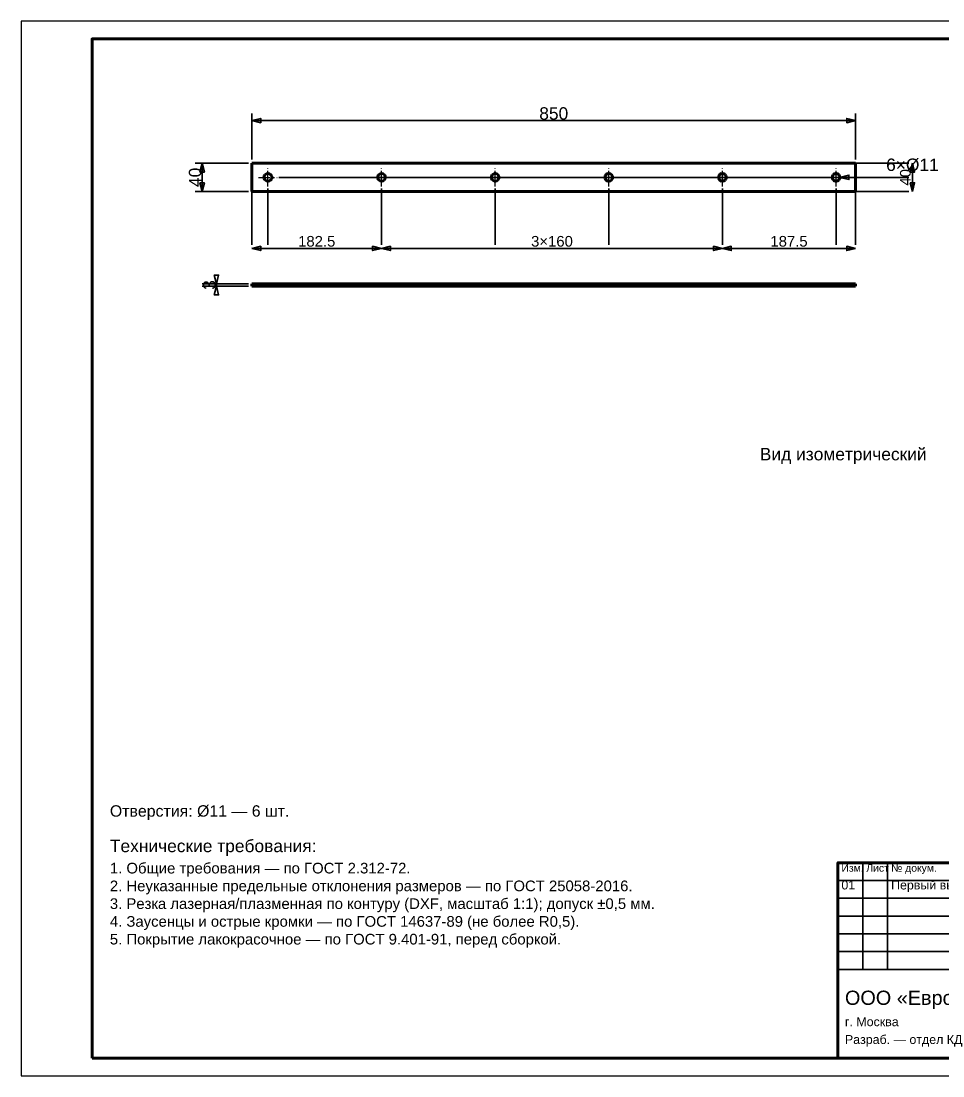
# Model space of a CAD drawing. Header units: millimetres. Extents: x 0 to 420, y 0 to 297.
# Drawn here: x 0 to 259.6, y 0 to 297 of the extents above; entities that cross this region are included whole.
import ezdxf
from ezdxf.enums import TextEntityAlignment as Align

# ---------------------------------------------------------------- set-up
doc = ezdxf.new("R2010")
doc.units = ezdxf.units.MM
doc.linetypes.add('CENTER', pattern=[5.08, 3.175, -0.635, 0.635, -0.635])
doc.linetypes.add('DASHED', pattern=[1.524, 1.27, -0.254])
doc.styles.add('GOST', font='Arial')

msp = doc.modelspace()

# ---------------------------------------------------------------- linework, layer by layer
at = {"color": 7, "lineweight": 35}
for p, q in [((65, 258), (65, 271)), ((235, 258), (235, 271)), ((65, 269), (235, 269)), ((64, 257), (49, 257)), ((51, 249), (51, 257)), ((235, 257), (250, 257)), ((250, 257), (249, 257)), ((251, 249), (251, 257)), ((72.6, 253), (250, 253)), ((104.6, 253), (250, 253)), ((136.6, 253), (250, 253)), ((168.6, 253), (250, 253)), ((200.6, 253), (250, 253)), ((230.6, 253), (242.6, 253)), ((232.6, 253), (250, 253)), ((242.6, 253), (247.6, 253)), ((69.5, 249.9), (69.5, 234)), ((101.5, 249.9), (101.5, 234)), ((133.5, 249.9), (133.5, 234)), ((165.5, 249.9), (165.5, 234)), ((197.5, 249.9), (197.5, 234)), ((229.5, 249.9), (229.5, 234)), ((64, 249), (49, 249)), ((65, 249), (65, 234)), ((235, 249), (235, 234)), ((235, 249), (250, 249)), ((250, 249), (249, 249)), ((65, 234), (65, 235)), ((101.5, 234), (101.5, 235)), ((101.5, 234), (101.5, 235)), ((197.5, 234), (197.5, 235)), ((197.5, 234), (197.5, 235)), ((235, 234), (235, 235)), ((65, 233), (101.5, 233)), ((101.5, 233), (197.5, 233)), ((197.5, 233), (235, 233)), ((64, 223), (51, 223)), ((55, 222.4), (55, 223)), ((64, 222.4), (51, 222.4)), ((237, 30), (237, 60)), ((244, 30), (244, 60)), ((230, 55), (278, 55)), ((230, 50), (278, 50)), ((230, 45), (278, 45)), ((230, 40), (278, 40)), ((230, 35), (278, 35)), ((230, 30), (278, 30))]:
    msp.add_line(p, q, dxfattribs=at)
at = {"color": 1, "lineweight": 70}
for p, q in [((65, 257), (65, 249)), ((65, 257), (235, 257)), ((235, 249), (235, 257)), ((68.46, 253.36), (68.4, 253)), ((68.4, 253), (68.46, 252.64)), ((68.63, 253.68), (68.46, 253.36)), ((68.46, 252.64), (68.63, 252.32)), ((68.9, 253.92), (68.63, 253.68)), ((69.23, 254.07), (68.9, 253.92)), ((69.59, 254.1), (69.23, 254.07)), ((69.94, 254.01), (69.59, 254.1)), ((70.25, 253.81), (69.94, 254.01)), ((70.47, 253.52), (70.25, 253.81)), ((70.25, 252.19), (70.47, 252.48)), ((70.58, 253.18), (70.47, 253.52)), ((70.47, 252.48), (70.58, 252.82)), ((70.58, 252.82), (70.58, 253.18)), ((100.46, 253.36), (100.4, 253)), ((100.4, 253), (100.46, 252.64)), ((100.63, 253.68), (100.46, 253.36)), ((100.46, 252.64), (100.63, 252.32)), ((100.9, 253.92), (100.63, 253.68)), ((101.23, 254.07), (100.9, 253.92)), ((101.59, 254.1), (101.23, 254.07)), ((101.94, 254.01), (101.59, 254.1)), ((102.25, 253.81), (101.94, 254.01)), ((102.47, 253.52), (102.25, 253.81)), ((102.25, 252.19), (102.47, 252.48)), ((102.58, 253.18), (102.47, 253.52)), ((102.47, 252.48), (102.58, 252.82)), ((102.58, 252.82), (102.58, 253.18)), ((132.46, 253.36), (132.4, 253)), ((132.4, 253), (132.46, 252.64)), ((132.63, 253.68), (132.46, 253.36)), ((132.46, 252.64), (132.63, 252.32)), ((132.9, 253.92), (132.63, 253.68)), ((133.23, 254.07), (132.9, 253.92)), ((133.59, 254.1), (133.23, 254.07)), ((133.94, 254.01), (133.59, 254.1)), ((134.25, 253.81), (133.94, 254.01)), ((134.47, 253.52), (134.25, 253.81)), ((134.25, 252.19), (134.47, 252.48)), ((134.58, 253.18), (134.47, 253.52)), ((134.47, 252.48), (134.58, 252.82)), ((134.58, 252.82), (134.58, 253.18)), ((164.46, 253.36), (164.4, 253)), ((164.4, 253), (164.46, 252.64)), ((164.63, 253.68), (164.46, 253.36)), ((164.46, 252.64), (164.63, 252.32)), ((164.9, 253.92), (164.63, 253.68)), ((165.23, 254.07), (164.9, 253.92)), ((165.59, 254.1), (165.23, 254.07)), ((165.94, 254.01), (165.59, 254.1)), ((166.25, 253.81), (165.94, 254.01)), ((166.47, 253.52), (166.25, 253.81)), ((166.25, 252.19), (166.47, 252.48)), ((166.58, 253.18), (166.47, 253.52)), ((166.47, 252.48), (166.58, 252.82)), ((166.58, 252.82), (166.58, 253.18)), ((196.46, 253.36), (196.4, 253)), ((196.4, 253), (196.46, 252.64)), ((196.63, 253.68), (196.46, 253.36)), ((196.46, 252.64), (196.63, 252.32)), ((196.9, 253.92), (196.63, 253.68)), ((197.23, 254.07), (196.9, 253.92)), ((197.59, 254.1), (197.23, 254.07)), ((197.94, 254.01), (197.59, 254.1)), ((198.25, 253.81), (197.94, 254.01)), ((198.47, 253.52), (198.25, 253.81)), ((198.25, 252.19), (198.47, 252.48)), ((198.58, 253.18), (198.47, 253.52)), ((198.47, 252.48), (198.58, 252.82)), ((198.58, 252.82), (198.58, 253.18)), ((228.46, 253.36), (228.4, 253)), ((228.4, 253), (228.46, 252.64)), ((228.63, 253.68), (228.46, 253.36)), ((228.46, 252.64), (228.63, 252.32)), ((228.9, 253.92), (228.63, 253.68)), ((229.23, 254.07), (228.9, 253.92)), ((229.59, 254.1), (229.23, 254.07)), ((229.94, 254.01), (229.59, 254.1)), ((230.25, 253.81), (229.94, 254.01)), ((230.47, 253.52), (230.25, 253.81)), ((230.25, 252.19), (230.47, 252.48)), ((230.58, 253.18), (230.47, 253.52)), ((230.47, 252.48), (230.58, 252.82)), ((230.58, 252.82), (230.58, 253.18)), ((68.63, 252.32), (68.9, 252.08)), ((68.9, 252.08), (69.23, 251.93)), ((69.23, 251.93), (69.59, 251.9)), ((69.59, 251.9), (69.94, 251.99)), ((69.94, 251.99), (70.25, 252.19)), ((100.63, 252.32), (100.9, 252.08)), ((100.9, 252.08), (101.23, 251.93)), ((101.23, 251.93), (101.59, 251.9)), ((101.59, 251.9), (101.94, 251.99)), ((101.94, 251.99), (102.25, 252.19)), ((132.63, 252.32), (132.9, 252.08)), ((132.9, 252.08), (133.23, 251.93)), ((133.23, 251.93), (133.59, 251.9)), ((133.59, 251.9), (133.94, 251.99)), ((133.94, 251.99), (134.25, 252.19)), ((164.63, 252.32), (164.9, 252.08)), ((164.9, 252.08), (165.23, 251.93)), ((165.23, 251.93), (165.59, 251.9)), ((165.59, 251.9), (165.94, 251.99)), ((165.94, 251.99), (166.25, 252.19)), ((196.63, 252.32), (196.9, 252.08)), ((196.9, 252.08), (197.23, 251.93)), ((197.23, 251.93), (197.59, 251.9)), ((197.59, 251.9), (197.94, 251.99)), ((197.94, 251.99), (198.25, 252.19)), ((228.63, 252.32), (228.9, 252.08)), ((228.9, 252.08), (229.23, 251.93)), ((229.23, 251.93), (229.59, 251.9)), ((229.59, 251.9), (229.94, 251.99)), ((229.94, 251.99), (230.25, 252.19)), ((235, 249), (65, 249)), ((65, 223), (65, 222.4)), ((235, 223), (65, 223)), ((235, 222.4), (235, 223)), ((235, 222.4), (65, 222.4))]:
    msp.add_line(p, q, dxfattribs=at)
at = {"color": 5, "linetype": 'DASHED', "lineweight": 35}
for p, q in [((65, 249), (65, 257)), ((65, 257), (235, 257)), ((235, 257), (235, 249)), ((68.4, 253), (68.46, 253.36)), ((68.46, 252.64), (68.4, 253)), ((68.46, 253.36), (68.63, 253.68)), ((68.63, 252.32), (68.46, 252.64)), ((68.63, 253.68), (68.9, 253.92)), ((68.9, 253.92), (69.23, 254.07)), ((69.23, 254.07), (69.59, 254.1)), ((69.59, 254.1), (69.94, 254.01)), ((69.94, 254.01), (70.25, 253.81)), ((70.25, 253.81), (70.47, 253.52)), ((70.47, 252.48), (70.25, 252.19)), ((70.47, 253.52), (70.58, 253.18)), ((70.58, 252.82), (70.47, 252.48)), ((70.58, 253.18), (70.58, 252.82)), ((100.4, 253), (100.46, 253.36)), ((100.46, 252.64), (100.4, 253)), ((100.46, 253.36), (100.63, 253.68)), ((100.63, 252.32), (100.46, 252.64)), ((100.63, 253.68), (100.9, 253.92)), ((100.9, 253.92), (101.23, 254.07)), ((101.23, 254.07), (101.59, 254.1)), ((101.59, 254.1), (101.94, 254.01)), ((101.94, 254.01), (102.25, 253.81)), ((102.25, 253.81), (102.47, 253.52)), ((102.47, 252.48), (102.25, 252.19)), ((102.47, 253.52), (102.58, 253.18)), ((102.58, 252.82), (102.47, 252.48)), ((102.58, 253.18), (102.58, 252.82)), ((132.4, 253), (132.46, 253.36)), ((132.46, 252.64), (132.4, 253)), ((132.46, 253.36), (132.63, 253.68)), ((132.63, 252.32), (132.46, 252.64)), ((132.63, 253.68), (132.9, 253.92)), ((132.9, 253.92), (133.23, 254.07)), ((133.23, 254.07), (133.59, 254.1)), ((133.59, 254.1), (133.94, 254.01)), ((133.94, 254.01), (134.25, 253.81)), ((134.25, 253.81), (134.47, 253.52)), ((134.47, 252.48), (134.25, 252.19)), ((134.47, 253.52), (134.58, 253.18)), ((134.58, 252.82), (134.47, 252.48)), ((134.58, 253.18), (134.58, 252.82)), ((164.4, 253), (164.46, 253.36)), ((164.46, 252.64), (164.4, 253)), ((164.46, 253.36), (164.63, 253.68)), ((164.63, 252.32), (164.46, 252.64)), ((164.63, 253.68), (164.9, 253.92)), ((164.9, 253.92), (165.23, 254.07)), ((165.23, 254.07), (165.59, 254.1)), ((165.59, 254.1), (165.94, 254.01)), ((165.94, 254.01), (166.25, 253.81)), ((166.25, 253.81), (166.47, 253.52)), ((166.47, 252.48), (166.25, 252.19)), ((166.47, 253.52), (166.58, 253.18)), ((166.58, 252.82), (166.47, 252.48)), ((166.58, 253.18), (166.58, 252.82)), ((196.4, 253), (196.46, 253.36)), ((196.46, 252.64), (196.4, 253)), ((196.46, 253.36), (196.63, 253.68)), ((196.63, 252.32), (196.46, 252.64)), ((196.63, 253.68), (196.9, 253.92)), ((196.9, 253.92), (197.23, 254.07)), ((197.23, 254.07), (197.59, 254.1)), ((197.59, 254.1), (197.94, 254.01)), ((197.94, 254.01), (198.25, 253.81)), ((198.25, 253.81), (198.47, 253.52)), ((198.47, 252.48), (198.25, 252.19)), ((198.47, 253.52), (198.58, 253.18)), ((198.58, 252.82), (198.47, 252.48)), ((198.58, 253.18), (198.58, 252.82)), ((228.4, 253), (228.46, 253.36)), ((228.46, 252.64), (228.4, 253)), ((228.46, 253.36), (228.63, 253.68)), ((228.63, 252.32), (228.46, 252.64)), ((228.63, 253.68), (228.9, 253.92)), ((228.9, 253.92), (229.23, 254.07)), ((229.23, 254.07), (229.59, 254.1)), ((229.59, 254.1), (229.94, 254.01)), ((229.94, 254.01), (230.25, 253.81)), ((230.25, 253.81), (230.47, 253.52)), ((230.47, 252.48), (230.25, 252.19)), ((230.47, 253.52), (230.58, 253.18)), ((230.58, 252.82), (230.47, 252.48)), ((230.58, 253.18), (230.58, 252.82)), ((68.9, 252.08), (68.63, 252.32)), ((69.23, 251.93), (68.9, 252.08)), ((69.59, 251.9), (69.23, 251.93)), ((69.94, 251.99), (69.59, 251.9)), ((70.25, 252.19), (69.94, 251.99)), ((100.9, 252.08), (100.63, 252.32)), ((101.23, 251.93), (100.9, 252.08)), ((101.59, 251.9), (101.23, 251.93)), ((101.94, 251.99), (101.59, 251.9)), ((102.25, 252.19), (101.94, 251.99)), ((132.9, 252.08), (132.63, 252.32)), ((133.23, 251.93), (132.9, 252.08)), ((133.59, 251.9), (133.23, 251.93)), ((133.94, 251.99), (133.59, 251.9)), ((134.25, 252.19), (133.94, 251.99)), ((164.9, 252.08), (164.63, 252.32)), ((165.23, 251.93), (164.9, 252.08)), ((165.59, 251.9), (165.23, 251.93)), ((165.94, 251.99), (165.59, 251.9)), ((166.25, 252.19), (165.94, 251.99)), ((196.9, 252.08), (196.63, 252.32)), ((197.23, 251.93), (196.9, 252.08)), ((197.59, 251.9), (197.23, 251.93)), ((197.94, 251.99), (197.59, 251.9)), ((198.25, 252.19), (197.94, 251.99)), ((228.9, 252.08), (228.63, 252.32)), ((229.23, 251.93), (228.9, 252.08)), ((229.59, 251.9), (229.23, 251.93)), ((229.94, 251.99), (229.59, 251.9)), ((230.25, 252.19), (229.94, 251.99)), ((65, 249), (235, 249)), ((65, 223), (235, 223)), ((65, 222.4), (65, 223)), ((69.43, 223), (69.4, 223)), ((69.4, 223), (69.43, 223)), ((69.51, 223), (69.43, 223)), ((69.43, 223), (69.51, 223)), ((69.64, 223), (69.51, 223)), ((69.51, 223), (69.64, 223)), ((69.81, 223), (69.64, 223)), ((69.64, 223), (69.81, 223)), ((70.02, 223), (69.81, 223)), ((69.81, 223), (70.02, 223)), ((70.26, 223), (70.02, 223)), ((70.02, 223), (70.26, 223)), ((70.5, 223), (70.26, 223)), ((70.26, 223), (70.5, 223)), ((70.74, 223), (70.5, 223)), ((70.5, 223), (70.74, 223)), ((70.98, 223), (70.74, 223)), ((70.74, 223), (70.98, 223)), ((71.19, 223), (70.98, 223)), ((70.98, 223), (71.19, 223)), ((71.36, 223), (71.19, 223)), ((71.19, 223), (71.36, 223)), ((71.49, 223), (71.36, 223)), ((71.36, 223), (71.49, 223)), ((71.57, 223), (71.49, 223)), ((71.49, 223), (71.57, 223)), ((71.6, 223), (71.57, 223)), ((71.57, 223), (71.6, 223)), ((71.6, 222.4), (71.6, 223)), ((101.43, 223), (101.4, 223)), ((101.4, 223), (101.43, 223)), ((101.51, 223), (101.43, 223)), ((101.43, 223), (101.51, 223)), ((101.64, 223), (101.51, 223)), ((101.51, 223), (101.64, 223)), ((101.81, 223), (101.64, 223)), ((101.64, 223), (101.81, 223)), ((102.02, 223), (101.81, 223)), ((101.81, 223), (102.02, 223)), ((102.26, 223), (102.02, 223)), ((102.02, 223), (102.26, 223)), ((102.5, 223), (102.26, 223)), ((102.26, 223), (102.5, 223)), ((102.74, 223), (102.5, 223)), ((102.5, 223), (102.74, 223)), ((102.98, 223), (102.74, 223)), ((102.74, 223), (102.98, 223)), ((103.19, 223), (102.98, 223)), ((102.98, 223), (103.19, 223)), ((103.36, 223), (103.19, 223)), ((103.19, 223), (103.36, 223)), ((103.49, 223), (103.36, 223)), ((103.36, 223), (103.49, 223)), ((103.57, 223), (103.49, 223)), ((103.49, 223), (103.57, 223)), ((103.6, 223), (103.57, 223)), ((103.57, 223), (103.6, 223)), ((103.6, 222.4), (103.6, 223)), ((133.43, 223), (133.4, 223)), ((133.4, 223), (133.43, 223)), ((133.51, 223), (133.43, 223)), ((133.43, 223), (133.51, 223)), ((133.64, 223), (133.51, 223)), ((133.51, 223), (133.64, 223)), ((133.81, 223), (133.64, 223)), ((133.64, 223), (133.81, 223)), ((134.02, 223), (133.81, 223)), ((133.81, 223), (134.02, 223)), ((134.26, 223), (134.02, 223)), ((134.02, 223), (134.26, 223)), ((134.5, 223), (134.26, 223)), ((134.26, 223), (134.5, 223)), ((134.74, 223), (134.5, 223)), ((134.5, 223), (134.74, 223)), ((134.98, 223), (134.74, 223)), ((134.74, 223), (134.98, 223)), ((135.19, 223), (134.98, 223)), ((134.98, 223), (135.19, 223)), ((135.36, 223), (135.19, 223)), ((135.19, 223), (135.36, 223)), ((135.49, 223), (135.36, 223)), ((135.36, 223), (135.49, 223)), ((135.57, 223), (135.49, 223)), ((135.49, 223), (135.57, 223)), ((135.6, 223), (135.57, 223)), ((135.57, 223), (135.6, 223)), ((135.6, 222.4), (135.6, 223)), ((165.43, 223), (165.4, 223)), ((165.4, 223), (165.43, 223)), ((165.51, 223), (165.43, 223)), ((165.43, 223), (165.51, 223)), ((165.64, 223), (165.51, 223)), ((165.51, 223), (165.64, 223)), ((165.81, 223), (165.64, 223)), ((165.64, 223), (165.81, 223)), ((166.02, 223), (165.81, 223)), ((165.81, 223), (166.02, 223)), ((166.26, 223), (166.02, 223)), ((166.02, 223), (166.26, 223)), ((166.5, 223), (166.26, 223)), ((166.26, 223), (166.5, 223)), ((166.74, 223), (166.5, 223)), ((166.5, 223), (166.74, 223)), ((166.98, 223), (166.74, 223)), ((166.74, 223), (166.98, 223)), ((167.19, 223), (166.98, 223)), ((166.98, 223), (167.19, 223)), ((167.36, 223), (167.19, 223)), ((167.19, 223), (167.36, 223)), ((167.49, 223), (167.36, 223)), ((167.36, 223), (167.49, 223)), ((167.57, 223), (167.49, 223)), ((167.49, 223), (167.57, 223)), ((167.6, 223), (167.57, 223)), ((167.57, 223), (167.6, 223)), ((167.6, 222.4), (167.6, 223)), ((197.43, 223), (197.4, 223)), ((197.4, 223), (197.43, 223)), ((197.51, 223), (197.43, 223)), ((197.43, 223), (197.51, 223)), ((197.64, 223), (197.51, 223)), ((197.51, 223), (197.64, 223)), ((197.81, 223), (197.64, 223)), ((197.64, 223), (197.81, 223)), ((198.02, 223), (197.81, 223)), ((197.81, 223), (198.02, 223)), ((198.26, 223), (198.02, 223)), ((198.02, 223), (198.26, 223)), ((198.5, 223), (198.26, 223)), ((198.26, 223), (198.5, 223)), ((198.74, 223), (198.5, 223)), ((198.5, 223), (198.74, 223)), ((198.98, 223), (198.74, 223)), ((198.74, 223), (198.98, 223)), ((199.19, 223), (198.98, 223)), ((198.98, 223), (199.19, 223)), ((199.36, 223), (199.19, 223)), ((199.19, 223), (199.36, 223)), ((199.49, 223), (199.36, 223)), ((199.36, 223), (199.49, 223)), ((199.57, 223), (199.49, 223)), ((199.49, 223), (199.57, 223)), ((199.6, 223), (199.57, 223)), ((199.57, 223), (199.6, 223)), ((199.6, 222.4), (199.6, 223)), ((229.43, 223), (229.4, 223)), ((229.4, 223), (229.43, 223)), ((229.51, 223), (229.43, 223)), ((229.43, 223), (229.51, 223)), ((229.64, 223), (229.51, 223)), ((229.51, 223), (229.64, 223)), ((229.81, 223), (229.64, 223)), ((229.64, 223), (229.81, 223)), ((230.02, 223), (229.81, 223)), ((229.81, 223), (230.02, 223)), ((230.26, 223), (230.02, 223)), ((230.02, 223), (230.26, 223)), ((230.5, 223), (230.26, 223)), ((230.26, 223), (230.5, 223)), ((230.74, 223), (230.5, 223)), ((230.5, 223), (230.74, 223)), ((230.98, 223), (230.74, 223)), ((230.74, 223), (230.98, 223)), ((231.19, 223), (230.98, 223)), ((230.98, 223), (231.19, 223)), ((231.36, 223), (231.19, 223)), ((231.19, 223), (231.36, 223)), ((231.49, 223), (231.36, 223)), ((231.36, 223), (231.49, 223)), ((231.57, 223), (231.49, 223)), ((231.49, 223), (231.57, 223)), ((231.6, 223), (231.57, 223)), ((231.57, 223), (231.6, 223)), ((231.6, 222.4), (231.6, 223)), ((235, 223), (235, 222.4)), ((235, 222.4), (65, 222.4)), ((69.43, 222.4), (69.4, 222.4)), ((69.4, 222.4), (69.43, 222.4)), ((69.51, 222.4), (69.43, 222.4)), ((69.43, 222.4), (69.51, 222.4)), ((69.64, 222.4), (69.51, 222.4)), ((69.51, 222.4), (69.64, 222.4)), ((69.81, 222.4), (69.64, 222.4)), ((69.64, 222.4), (69.81, 222.4)), ((70.02, 222.4), (69.81, 222.4)), ((69.81, 222.4), (70.02, 222.4)), ((70.26, 222.4), (70.02, 222.4)), ((70.02, 222.4), (70.26, 222.4)), ((70.5, 222.4), (70.26, 222.4)), ((70.26, 222.4), (70.5, 222.4)), ((70.74, 222.4), (70.5, 222.4)), ((70.5, 222.4), (70.74, 222.4)), ((70.98, 222.4), (70.74, 222.4)), ((70.74, 222.4), (70.98, 222.4)), ((71.19, 222.4), (70.98, 222.4)), ((70.98, 222.4), (71.19, 222.4)), ((71.36, 222.4), (71.19, 222.4)), ((71.19, 222.4), (71.36, 222.4)), ((71.49, 222.4), (71.36, 222.4)), ((71.36, 222.4), (71.49, 222.4)), ((71.57, 222.4), (71.49, 222.4)), ((71.49, 222.4), (71.57, 222.4)), ((71.6, 222.4), (71.57, 222.4)), ((71.57, 222.4), (71.6, 222.4)), ((101.43, 222.4), (101.4, 222.4)), ((101.4, 222.4), (101.43, 222.4)), ((101.51, 222.4), (101.43, 222.4)), ((101.43, 222.4), (101.51, 222.4)), ((101.64, 222.4), (101.51, 222.4)), ((101.51, 222.4), (101.64, 222.4)), ((101.81, 222.4), (101.64, 222.4)), ((101.64, 222.4), (101.81, 222.4)), ((102.02, 222.4), (101.81, 222.4)), ((101.81, 222.4), (102.02, 222.4)), ((102.26, 222.4), (102.02, 222.4)), ((102.02, 222.4), (102.26, 222.4)), ((102.5, 222.4), (102.26, 222.4)), ((102.26, 222.4), (102.5, 222.4)), ((102.74, 222.4), (102.5, 222.4)), ((102.5, 222.4), (102.74, 222.4)), ((102.98, 222.4), (102.74, 222.4)), ((102.74, 222.4), (102.98, 222.4)), ((103.19, 222.4), (102.98, 222.4)), ((102.98, 222.4), (103.19, 222.4)), ((103.36, 222.4), (103.19, 222.4)), ((103.19, 222.4), (103.36, 222.4)), ((103.49, 222.4), (103.36, 222.4)), ((103.36, 222.4), (103.49, 222.4)), ((103.57, 222.4), (103.49, 222.4)), ((103.49, 222.4), (103.57, 222.4)), ((103.6, 222.4), (103.57, 222.4)), ((103.57, 222.4), (103.6, 222.4)), ((133.43, 222.4), (133.4, 222.4)), ((133.4, 222.4), (133.43, 222.4)), ((133.51, 222.4), (133.43, 222.4)), ((133.43, 222.4), (133.51, 222.4)), ((133.64, 222.4), (133.51, 222.4)), ((133.51, 222.4), (133.64, 222.4)), ((133.81, 222.4), (133.64, 222.4)), ((133.64, 222.4), (133.81, 222.4)), ((134.02, 222.4), (133.81, 222.4)), ((133.81, 222.4), (134.02, 222.4)), ((134.26, 222.4), (134.02, 222.4)), ((134.02, 222.4), (134.26, 222.4)), ((134.5, 222.4), (134.26, 222.4)), ((134.26, 222.4), (134.5, 222.4)), ((134.74, 222.4), (134.5, 222.4)), ((134.5, 222.4), (134.74, 222.4)), ((134.98, 222.4), (134.74, 222.4)), ((134.74, 222.4), (134.98, 222.4)), ((135.19, 222.4), (134.98, 222.4)), ((134.98, 222.4), (135.19, 222.4)), ((135.36, 222.4), (135.19, 222.4)), ((135.19, 222.4), (135.36, 222.4)), ((135.49, 222.4), (135.36, 222.4)), ((135.36, 222.4), (135.49, 222.4)), ((135.57, 222.4), (135.49, 222.4)), ((135.49, 222.4), (135.57, 222.4)), ((135.6, 222.4), (135.57, 222.4)), ((135.57, 222.4), (135.6, 222.4)), ((165.43, 222.4), (165.4, 222.4)), ((165.4, 222.4), (165.43, 222.4)), ((165.51, 222.4), (165.43, 222.4)), ((165.43, 222.4), (165.51, 222.4)), ((165.64, 222.4), (165.51, 222.4)), ((165.51, 222.4), (165.64, 222.4)), ((165.81, 222.4), (165.64, 222.4)), ((165.64, 222.4), (165.81, 222.4)), ((166.02, 222.4), (165.81, 222.4)), ((165.81, 222.4), (166.02, 222.4)), ((166.26, 222.4), (166.02, 222.4)), ((166.02, 222.4), (166.26, 222.4)), ((166.5, 222.4), (166.26, 222.4)), ((166.26, 222.4), (166.5, 222.4)), ((166.74, 222.4), (166.5, 222.4)), ((166.5, 222.4), (166.74, 222.4)), ((166.98, 222.4), (166.74, 222.4)), ((166.74, 222.4), (166.98, 222.4)), ((167.19, 222.4), (166.98, 222.4)), ((166.98, 222.4), (167.19, 222.4)), ((167.36, 222.4), (167.19, 222.4)), ((167.19, 222.4), (167.36, 222.4)), ((167.49, 222.4), (167.36, 222.4)), ((167.36, 222.4), (167.49, 222.4)), ((167.57, 222.4), (167.49, 222.4)), ((167.49, 222.4), (167.57, 222.4)), ((167.6, 222.4), (167.57, 222.4)), ((167.57, 222.4), (167.6, 222.4)), ((197.43, 222.4), (197.4, 222.4)), ((197.4, 222.4), (197.43, 222.4)), ((197.51, 222.4), (197.43, 222.4)), ((197.43, 222.4), (197.51, 222.4)), ((197.64, 222.4), (197.51, 222.4)), ((197.51, 222.4), (197.64, 222.4)), ((197.81, 222.4), (197.64, 222.4)), ((197.64, 222.4), (197.81, 222.4)), ((198.02, 222.4), (197.81, 222.4)), ((197.81, 222.4), (198.02, 222.4)), ((198.26, 222.4), (198.02, 222.4)), ((198.02, 222.4), (198.26, 222.4)), ((198.5, 222.4), (198.26, 222.4)), ((198.26, 222.4), (198.5, 222.4)), ((198.74, 222.4), (198.5, 222.4)), ((198.5, 222.4), (198.74, 222.4)), ((198.98, 222.4), (198.74, 222.4)), ((198.74, 222.4), (198.98, 222.4)), ((199.19, 222.4), (198.98, 222.4)), ((198.98, 222.4), (199.19, 222.4)), ((199.36, 222.4), (199.19, 222.4)), ((199.19, 222.4), (199.36, 222.4)), ((199.49, 222.4), (199.36, 222.4)), ((199.36, 222.4), (199.49, 222.4)), ((199.57, 222.4), (199.49, 222.4)), ((199.49, 222.4), (199.57, 222.4)), ((199.6, 222.4), (199.57, 222.4)), ((199.57, 222.4), (199.6, 222.4)), ((229.43, 222.4), (229.4, 222.4)), ((229.4, 222.4), (229.43, 222.4)), ((229.51, 222.4), (229.43, 222.4)), ((229.43, 222.4), (229.51, 222.4)), ((229.64, 222.4), (229.51, 222.4)), ((229.51, 222.4), (229.64, 222.4)), ((229.81, 222.4), (229.64, 222.4)), ((229.64, 222.4), (229.81, 222.4)), ((230.02, 222.4), (229.81, 222.4)), ((229.81, 222.4), (230.02, 222.4)), ((230.26, 222.4), (230.02, 222.4)), ((230.02, 222.4), (230.26, 222.4)), ((230.5, 222.4), (230.26, 222.4)), ((230.26, 222.4), (230.5, 222.4)), ((230.74, 222.4), (230.5, 222.4)), ((230.5, 222.4), (230.74, 222.4)), ((230.98, 222.4), (230.74, 222.4)), ((230.74, 222.4), (230.98, 222.4)), ((231.19, 222.4), (230.98, 222.4)), ((230.98, 222.4), (231.19, 222.4)), ((231.36, 222.4), (231.19, 222.4)), ((231.19, 222.4), (231.36, 222.4)), ((231.49, 222.4), (231.36, 222.4)), ((231.36, 222.4), (231.49, 222.4)), ((231.57, 222.4), (231.49, 222.4)), ((231.49, 222.4), (231.57, 222.4)), ((231.6, 222.4), (231.57, 222.4)), ((231.57, 222.4), (231.6, 222.4))]:
    msp.add_line(p, q, dxfattribs=at)
at = {"color": 4, "linetype": 'CENTER', "lineweight": 25}
for p, q in [((69.5, 250.4), (69.5, 255.6)), ((101.5, 250.4), (101.5, 255.6)), ((133.5, 250.4), (133.5, 255.6)), ((165.5, 250.4), (165.5, 255.6)), ((197.5, 250.4), (197.5, 255.6)), ((229.5, 250.4), (229.5, 255.6)), ((66.9, 253), (72.1, 253)), ((98.9, 253), (104.1, 253)), ((130.9, 253), (136.1, 253)), ((162.9, 253), (168.1, 253)), ((194.9, 253), (200.1, 253)), ((226.9, 253), (232.1, 253))]:
    msp.add_line(p, q, dxfattribs=at)
at = {"color": 7, "lineweight": 25}
msp.add_lwpolyline([(0, 0), (420, 0), (420, 297), (0, 297)], close=True, dxfattribs=at)
at = {"color": 7, "lineweight": 70}
for points in [[(20, 5), (415, 5), (415, 292), (20, 292)], [(230, 5), (415, 5), (415, 60), (230, 60)]]:
    msp.add_lwpolyline(points, close=True, dxfattribs=at)
at = {"color": 7, "lineweight": 35}
for points in [[(65, 269), (67.5, 268.38), (67.5, 269.62)], [(235, 269), (232.5, 269.62), (232.5, 268.38)], [(51, 257), (50.38, 254.5), (51.62, 254.5)], [(251, 257), (250.38, 254.5), (251.62, 254.5)], [(230.6, 253), (233.1, 252.38), (233.1, 253.62)], [(51, 249), (51.62, 251.5), (50.38, 251.5)], [(251, 249), (251.62, 251.5), (250.38, 251.5)], [(65, 233), (67.5, 232.38), (67.5, 233.62)], [(101.5, 233), (99, 233.62), (99, 232.38)], [(101.5, 233), (104, 232.38), (104, 233.62)], [(197.5, 233), (195, 233.62), (195, 232.38)], [(197.5, 233), (200, 232.38), (200, 233.62)], [(235, 233), (232.5, 233.62), (232.5, 232.38)], [(55, 223), (55.62, 225.5), (54.38, 225.5)], [(55, 222.4), (54.38, 219.9), (55.62, 219.9)], [(230, 5), (278, 5), (278, 30), (230, 30)]]:
    msp.add_lwpolyline(points, close=True, dxfattribs=at)

# ---------------------------------------------------------------- texts
at = {"color": 7, "style": 'GOST'}
for s, height, p in [('850', 3.5, (150, 271)), ('182.5', 3, (83.25, 235)), ('3×160', 3, (149.5, 235)), ('187.5', 3, (216.25, 235))]:
    msp.add_text(s, height=height, dxfattribs=at).set_placement(p, align=Align.MIDDLE)
msp.add_text('6×Ø11', height=3.5, dxfattribs=at).set_placement((243.6, 254.8))
for s, height, p in [('40', 3.5, (49, 253)), ('40', 3, (249, 253)), ('3', 3.5, (53, 222.7))]:
    msp.add_text(s, height=height, rotation=90, dxfattribs=at).set_placement(p, align=Align.MIDDLE)
at = {"color": 3, "style": 'GOST'}
msp.add_text('Вид изометрический', height=3.5, dxfattribs=at).set_placement((255, 173.32), align=Align.RIGHT)
at = {"color": 6, "style": 'GOST'}
msp.add_text('Отверстия: Ø11 — 6 шт.', height=3.2, dxfattribs=at).set_placement((25, 73))
at = {"color": 3, "style": 'GOST'}
for s, height, p in [('Технические требования:', 3.5, (25, 63)), ('1. Общие требования — по ГОСТ 2.312-72.', 3, (25, 57)), ('Изм.', 2.1, (231, 57.5)), ('Лист', 2.1, (238, 57.5)), ('№ докум.', 2.1, (245, 57.5)), ('2. Неуказанные предельные отклонения размеров — по ГОСТ 25058-2016.', 3, (25, 52)), ('01', 2.5, (231, 52.5)), ('Первый выпуск', 2.5, (245, 52.5)), ('3. Резка лазерная/плазменная по контуру (DXF, масштаб 1:1); допуск ±0,5 мм.', 3, (25, 47)), ('4. Заусенцы и острые кромки — по ГОСТ 14637-89 (не более R0,5).', 3, (25, 42)), ('5. Покрытие лакокрасочное — по ГОСТ 9.401-91, перед сборкой.', 3, (25, 37)), ('ООО «Европит»', 4, (232, 20)), ('г. Москва', 2.5, (232, 14)), ('Разраб. — отдел КД', 2.5, (232, 9))]:
    msp.add_text(s, height=height, dxfattribs=at).set_placement(p)

doc.saveas('drawing.dxf')
